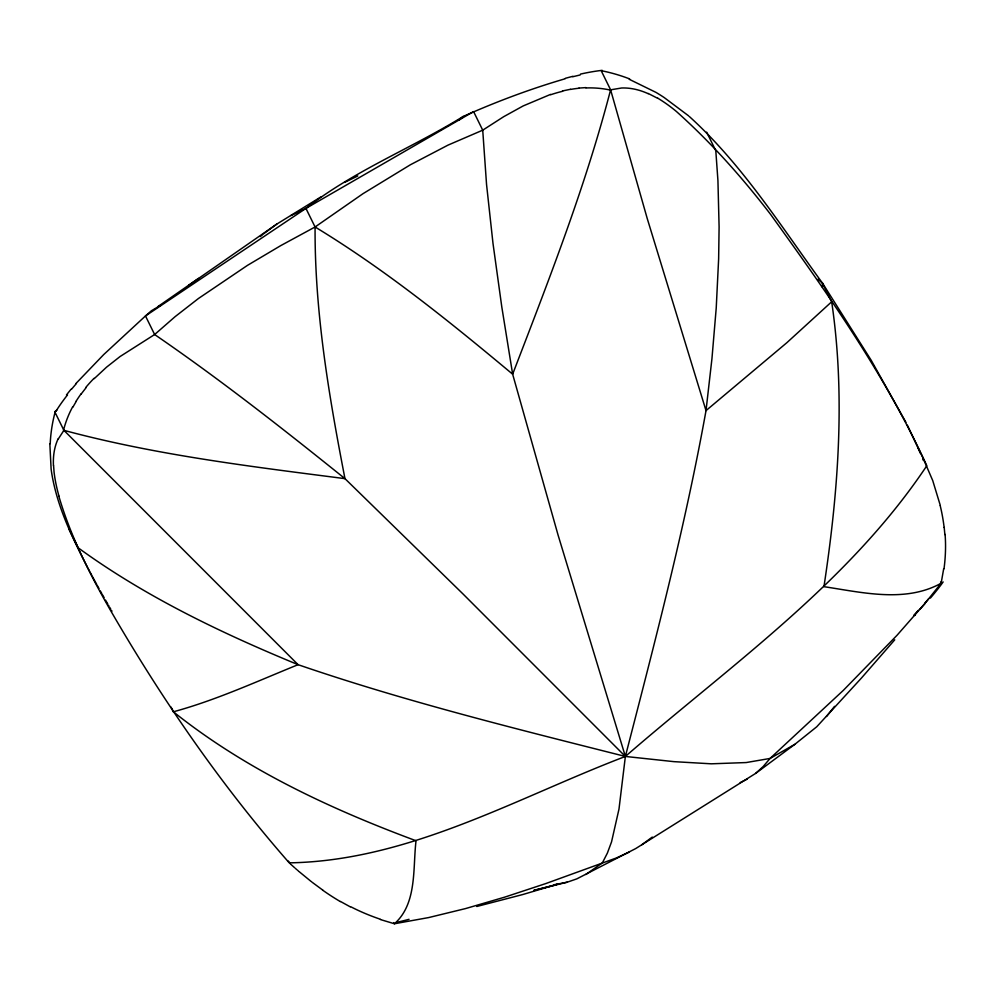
<?xml version="1.0" encoding="UTF-8"?>
<svg xmlns="http://www.w3.org/2000/svg" width="995" height="995" viewBox="0 0 995 995"><rect width="100%" height="100%" fill="white"/><g stroke="black" fill="none" stroke-linecap="round" stroke-linejoin="round"><path stroke-width="1.49" d="M565.235 78.742C530.434 88.891 496.219 101.726 463.247 116.427C411.607 148.243 353.872 170.841 305.938 208.403L315.079 226.984C314.607 311.721 328.897 395.712 344.966 478.645L463.197 594.152L625.37 756.449L673.913 761.648L711.301 763.812L746.188 762.556L770.055 758.451L794.794 744.36L816.733 726.785L861.558 677.918L894.741 639.81M49.837 443.845L51.118 469.055A146.887 83.207 -74.8 0 0 51.964 474.69C57.635 507.711 72.461 538.208 87.734 567.697M822.392 287.306L822.517 283.202C780.789 225.803 742.083 164.299 689.137 116.328M943.683 568.767L941.133 583.244L924.79 603.629L897.005 635.308L843.387 690.319L770.055 758.451L763.24 766.461L755.64 773.401L635.718 848.561L576.814 878.871L567.212 882.192L554.327 884.704M58.394 438.807L63.904 430.337C155.879 455.051 250.703 466.506 344.966 478.645C282.941 428.783 220.305 379.543 154.635 334.531L145.481 315.95L151.339 310.813L161.401 304.843M72.846 407.204L76.354 401.159M81.105 394.095L86.043 387.727M834.544 706.35L826.509 716.512M66.454 394.928L71.055 389.232M928.534 598.953L924.989 603.007M75.968 383.473L103.741 354.543L145.481 315.95L305.938 208.403L473.583 111.589L482.724 130.171L486.543 184.398L493.01 243.526L501.803 306.982L512.649 374.195L558.071 535.061L625.37 756.449L618.99 809.072L611.539 841.894L607.373 853.101L602.361 862.889L585.856 874.505M918.422 610.296L917.776 611.005M916.793 612.074L917.44 611.365M915.798 613.144L916.457 612.422M915.462 613.492L914.803 614.213M913.796 615.296L914.467 614.574M94.264 378.61L106.527 367.192L120.121 356.496L154.635 334.531L175.157 316.621L198.428 298.512L247.457 265.379L280.814 245.578L315.079 226.984L362.988 193.689L410.425 164.747L448.011 145.121L482.724 130.171L503.719 116.676L523.208 105.918L550.571 94.401M817.952 279.234L822.517 283.202L831.671 301.783L786.834 342.715L706.015 410.612C685.045 527.188 654.909 641.825 625.37 756.449C516.181 798.102 409.007 860.899 289.234 862.852C220.741 784.682 161.476 698.677 109.562 608.729C89.152 572.933 70.384 535.745 58.804 496.07M458.931 120.258L463.247 116.427M260.292 236.586L262.394 234.808M56.951 409.952L54.75 411.756L63.904 430.337L298.09 664.685C405.338 701.475 515.522 728.676 625.37 756.449C730.591 665.232 848.499 583.169 926.818 465.735C885.674 375.799 828.288 294.445 770.665 214.497C742.307 177.545 711.089 142.496 676.351 111.44A140.954 104.948 62.6 0 0 657.794 98.194M652.272 837.081L641.825 844.767M263.439 233.924L276.709 224.149L320.751 197.01M755.64 773.401L794.794 744.36M188.627 285.341L276.709 224.149M157.882 306.609L198.54 278.389M747.17 779.16L740.193 782.592M290.863 215.617L305.938 208.403M344.581 182.408L357.79 175.953M629.4 852.018L616.228 858.026L545.782 883.572L504.788 897.117L465.573 908.572L428.634 917.577L394.43 923.758L380.451 919.567M476.792 906.482L522.748 894.542L557.001 884.381L533.83 890.413L567.212 882.192M171.948 708.9L173.366 711.798C216.325 700.094 256.934 681.364 298.09 664.685C221.288 633.031 145.618 596.838 78.219 547.847L69.078 529.265M572.772 76.739L580.172 74.961M562.548 90.943L570.521 89.276M578.99 88.082L585.993 87.597M629.288 79.326L655.929 92.361A152.285 75.819 14 0 1 664.125 97.51L688.353 115.656M648.243 93.48L657.757 98.356M350.265 906.843L340.539 901.507M315.079 226.984C385.426 269.67 449.591 321.584 512.649 374.195C548.581 280.615 585.371 186.998 610.607 89.824L601.465 71.242M322.778 890.115L311.883 882.067M173.366 711.798C245.429 769.384 330.029 808.773 416.034 840.75C412.726 868.299 417.278 903.609 394.43 923.758L393.858 922.589M311.112 881.458L298.91 871.458M298.152 870.799L297.032 869.829M296.286 869.182L295.552 868.523M294.794 867.864L291.075 864.531M290.329 863.859L288.376 861.11M822.517 283.202L871.247 360.352L905.91 422.315M111.564 610.532L111.95 611.179M110.42 608.579L110.806 609.238M109.661 607.286L110.047 607.933M108.53 605.333L108.903 605.98M107.398 603.38L107.783 604.04M107.025 602.734L105.532 600.134M104.052 597.547L102.584 594.948M101.838 593.642L100.371 591.03M98.928 588.443L97.498 585.856M96.776 584.55L92.547 576.764M91.851 575.471L90.47 572.871M89.774 571.578L88.406 568.978M907.365 425.201L917.676 447.153M919.678 451.22L917.962 447.738L918.497 448.994M919.965 451.805L920.537 452.974M920.823 453.546L921.681 455.287M921.967 455.872L922.539 457.041M922.825 457.613L932.738 480.597L940.312 505.485M940.573 582.075L941.133 583.244C905.263 603.107 862.168 592.386 823.947 586.677C838.188 492.624 845.663 396.346 831.671 301.783M706.661 132.148L715.803 150.73L717.93 180.592L719.099 226.959L718.639 258.849L716.226 308.027L711.947 358.673L706.015 410.612L647.247 218.564L610.607 89.824L621.626 87.995A78.493 58.133 61.8 0 1 648.218 93.704M171.09 707.159L171.662 708.316M918.771 449.616L919.579 451.444M919.84 452.066L920.363 453.272M922.912 459.28L923.397 460.461M944.205 527.425L944.864 534.601M53.581 465.56L54.091 472.451A139.549 92.348 54.2 0 0 58.966 496.082M585.993 87.958A91.08 84.301 -6.9 0 1 610.532 90.11M550.695 94.724A138.454 126.017 -7.3 0 1 562.635 91.266M570.545 89.426A107.161 98.555 -6.8 0 1 579.015 88.232M63.518 430.25A91.08 82.821 -69.8 0 1 72.548 407.03M76.217 401.06A107.161 96.167 -69.5 0 1 80.981 393.995M85.769 387.465A138.454 123.144 -68.8 0 1 94.04 378.336M53.444 465.511A79.015 52.275 54.2 0 1 58.22 438.658M409.044 919.318A91.08 13.656 -18.9 0 1 396.831 922.315M380.513 919.293A78.493 27.288 19.5 0 1 350.638 906.694M340.302 901.569A140.954 50.397 19.4 0 1 322.616 890.127M943.148 581.938A91.08 17.325 -43.2 0 1 930.4 598.082M925.201 603.318A107.161 17.922 -44.1 0 1 919.803 609.326M915.45 614.773A138.454 20.783 -44.4 0 1 914.741 615.532M940.2 505.671A139.549 61.081 -81.5 0 1 944.143 527.474M945.088 534.402A79.015 34.539 -81.5 0 1 944.019 568.779M50.223 443.695A84.612 46.641 -75.2 0 1 55.173 411.868M55.807 411.495A102.883 40.646 -41 0 1 67.523 394.903M71.528 389.244A134.611 51.417 -41.4 0 1 76.416 383.523M580.508 74.09A102.883 40.148 -20.5 0 1 602.174 70.346M601.49 70.745A84.426 41.603 14.1 0 1 629.648 78.916M565.297 78.331A134.611 49.451 -19.9 0 1 572.896 76.316"/></g></svg>
